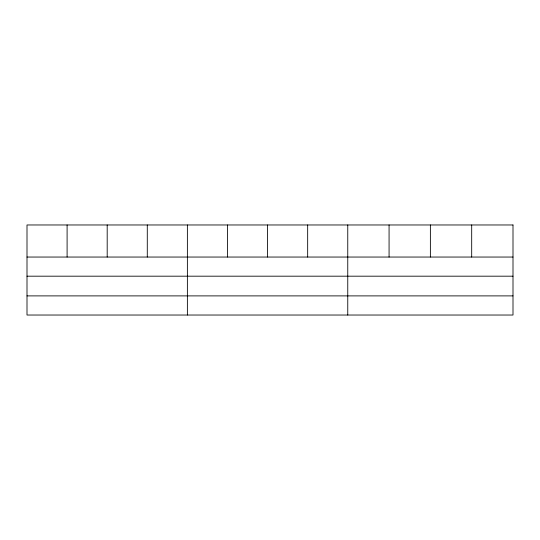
<?xml version="1.0" encoding="UTF-8"?>
<svg xmlns="http://www.w3.org/2000/svg" width="540" height="540" viewBox="0 0 540 540"><rect width="100%" height="100%" fill="white"/><g stroke="black" fill="none" stroke-linecap="round" stroke-linejoin="round"><path stroke-width="0.81" d="M27 257.047L513 257.047M27 276.183L513 276.183M27 295.893L513 295.893M471.69 224.971L471.69 257.047M430.38 224.971L430.38 257.047M389.07 224.971L389.07 257.047M347.76 224.971L347.76 315.029M307.665 224.971L307.665 257.047M267.57 224.971L267.57 257.047M227.475 224.971L227.475 257.047M187.38 224.971L187.38 315.029M147.285 224.971L147.285 257.047M107.19 224.971L107.19 257.047M67.095 224.971L67.095 257.047M513 224.971L27 224.971L27 315.029L513 315.029L513 224.971"/></g></svg>
